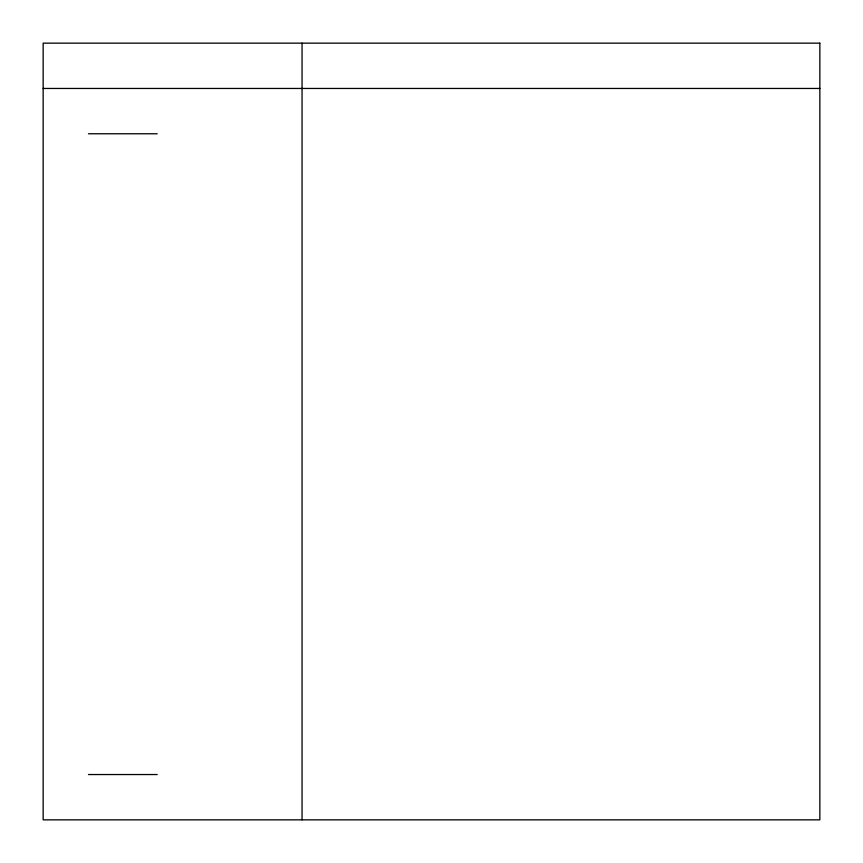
<?xml version="1.0" encoding="UTF-8"?>
<svg xmlns="http://www.w3.org/2000/svg" width="863" height="863" viewBox="0 0 863 863"><rect width="100%" height="100%" fill="white"/><g stroke="black" fill="none" stroke-linecap="round" stroke-linejoin="round"><path stroke-width="1.29" d="M43.15 88.458L819.85 88.458M88.458 133.765L157.206 133.765M88.458 774.543L157.206 774.543M302.05 43.15L302.05 819.85M819.85 43.15L43.15 43.15L43.15 819.85L819.85 819.85L819.85 43.15"/></g></svg>
